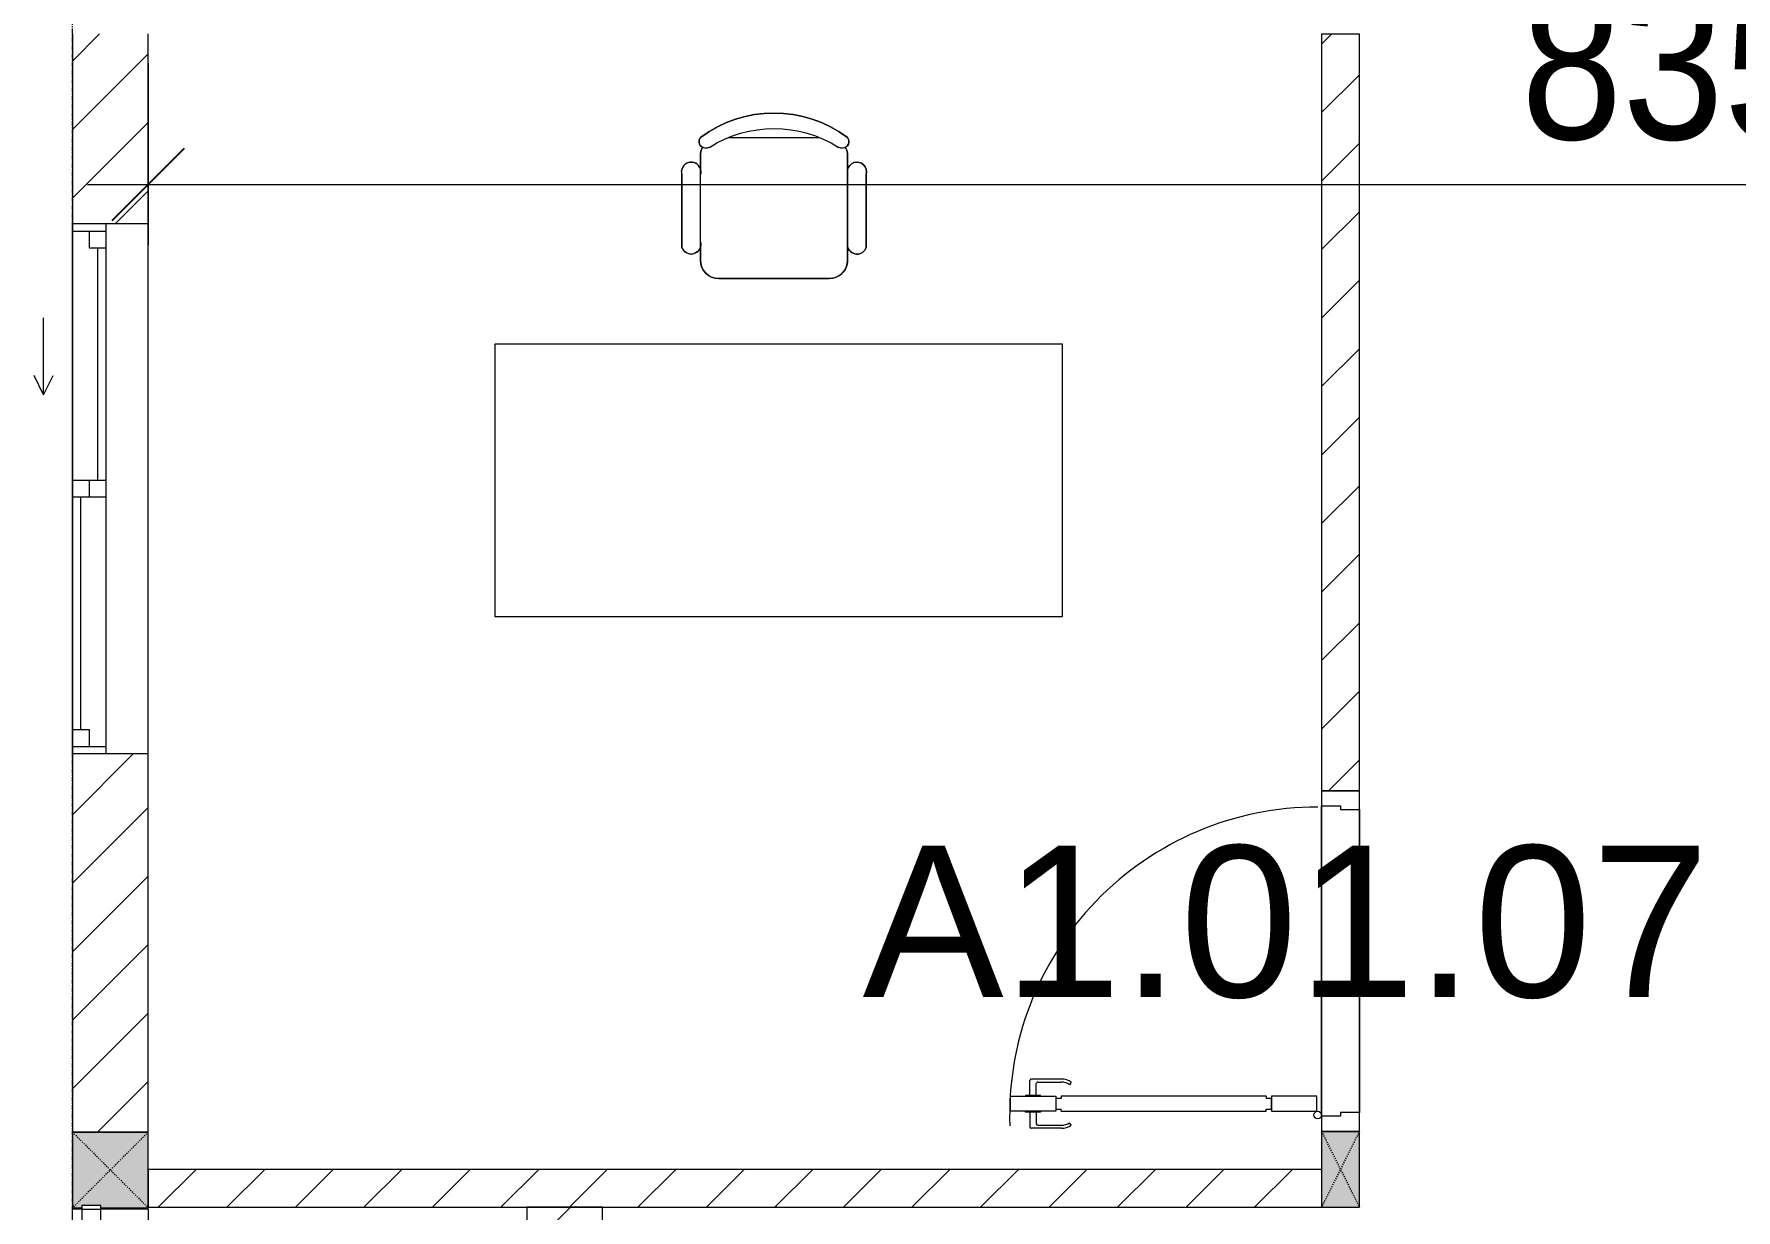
# Model space of a CAD drawing. Header units: millimetres. Extents: x 962 to 241049, y -15958 to 84407.
# Drawn here: x 96730 to 101227, y 64830 to 67937 of the extents above; entities that cross this region are included whole.
import ezdxf

# ---------------------------------------------------------------- set-up
doc = ezdxf.new("R2010")
doc.units = ezdxf.units.MM
doc.linetypes.add('Dash', pattern=[6, 3, -3])
doc.linetypes.add('Grid Line', pattern=[22.225, 12.7, -3.175, 3.175, -3.175])
for name, color, linetype, lineweight in [('0-1', 7, 'Continuous', 5), ('A-ANNO-DIMS', 211, 'Continuous', 9), ('A-ANNO-DIMS-160', 211, 'Continuous', 9), ('A-AREA-IDEN', 2, 'Continuous', 9), ('A-DETL-GENF-1', 9, 'Continuous', 9), ('A-DOOR-1', 254, 'Continuous', 9), ('A-DOOR-2', 9, 'Continuous', 9), ('A-FLOR', 192, 'Continuous', 9), ('A-FLOR-1', 250, 'Continuous', 9), ('A-FLOR-2', 9, 'Continuous', 9), ('A-FLOR-HRAL', 11, 'Continuous', 9), ('A-GLAZ', 151, 'Continuous', 9), ('A-WALL', 113, 'Continuous', 9), ('A-WALL-1', 253, 'Continuous', 18), ('A-WALL-2', 9, 'Continuous', 9), ('A-WALL-3', 113, 'Continuous', 18), ('A-WALL-PATT-1', 10, 'Continuous', 9), ('A-WALL-PATT-2', 111, 'Continuous', 9), ('G-IMPT', 8, 'Continuous', 9), ('I-FURN', 30, 'Continuous', 9), ('I-FURN-1', 254, 'Continuous', 9), ('M-EQPM', 50, 'Continuous', 9), ('S-COLS', 52, 'Continuous', 9), ('S-COLS-1', 52, 'Continuous', 5), ('S-COLS-4', 254, 'Continuous', 9), ('S-COLS-5', 253, 'Continuous', 18), ('S-COLS-6', 52, 'Continuous', 18), ('S-COLS-7', 52, 'Dash', 9), ('S-COLS-HDLN', 52, 'Dash', 9), ('S-COLS-HDLN-1', 9, 'Dash', 9), ('S-GRID-1', 1, 'Grid Line', 9)]:
    doc.layers.add(name, color=color, linetype=linetype, lineweight=lineweight)
doc.styles.add('Arial_11', font='arial_0.ttf', dxfattribs={"height": 400})
doc.styles.add('UTM Avo', font='UTM Avo.ttf', dxfattribs={"width": 0.9, "height": 400})
doc.dimstyles.new('1_Dim_chi_tiet_2_5_1', dxfattribs={"dimscale": 304.8, "dimtxt": 399.720379, "dimasz": 0.629921, "dimexe": 0.524934, "dimexo": 0.0625, "dimgap": 0.052493, "dimtad": 1, "dimdec": 0, "dimrnd": 5, "dimzin": 0, "dimdsep": 46, "dimtxsty": 'UTM Avo', "dimblk1": 'OBLIQUE', "dimblk2": 'OBLIQUE', "dimsah": 1, "dimcen": 0.09, "dimdle": 0.524934, "dimazin": 0, "dimtfac": 1, "dimtdec": 4, "dimtix": 1, "dimtmove": 0, "dimatfit": 3, "dimfxl": 1.049869, "dimfxlon": 1, "dimtvp": 1, "dimtolj": 1, "dimtzin": 0, "dimarcsym": 2})
pattern_1 = [(45, (0, 0), (-90.50967, 90.50967), [])]
pattern_2 = [(45, (63179.03, 0), (-90.50967, 90.50967), [])]

# ---------------------------------------------------------------- blocks, each defined once
blk = doc.blocks.new('NCV_TKTC_KET CAU_rvt-1-TKCS_MB TẦNG 1')
at = {"layer": 'A-FLOR-1'}
blk.add_line((33652.6, 64835.3), (33652.6, 64832.2), dxfattribs=at)
blk = doc.blocks.new('DOOR_CW_01 CANH MO-PANEL KINH - DIW_01-900x2200-CỬA GỖ VÂN LAMINATE-V4-TKCS_MB TẦNG 1')
at = {"layer": 'A-DETL-GENF-1'}
for p, q in [((-397, 872), (-357, 872)), ((-397, 752), (-397, 872)), ((-357, 872), (-357, 752)), ((-442, 737), (-442, 816.5)), ((-399, 820.5), (-438, 820.5)), ((-399, 831.8), (-397, 831.8)), ((-399, 792.2), (-399, 831.8)), ((-397, 792.2), (-397, 831.8)), ((-357, 792.2), (-357, 831.8)), ((-355, 831.8), (-357, 831.8)), ((-355, 792.2), (-355, 831.8)), ((-355, 820.5), (-316, 820.5)), ((-312, 737), (-312, 816.5)), ((-434, 799.5), (-434, 737)), ((-399, 803.5), (-430, 803.5)), ((-397, 792.2), (-399, 792.2)), ((-357, 792.2), (-355, 792.2)), ((-355, 803.5), (-324, 803.5)), ((-320, 799.5), (-320, 737)), ((-357, 752), (-397, 752)), ((-397, 738), (-391, 738)), ((-397, 738), (-397, 196)), ((-363, 752), (-391, 752)), ((-391, 752), (-391, 738)), ((-363, 738), (-363, 752)), ((-357, 738), (-363, 738)), ((-357, 196), (-357, 738)), ((-433.9, 711.2), (-427.3, 715.8)), ((-320.1, 711.2), (-326.7, 715.8)), ((-397, 196), (-391, 196)), ((-357, 182), (-397, 182)), ((-397, 182), (-397, 62)), ((-391, 196), (-391, 182)), ((-391, 182), (-363, 182)), ((-357, 196), (-363, 196)), ((-363, 182), (-363, 196)), ((-357, 62), (-357, 182)), ((-397, 62), (-357, 62))]:
    blk.add_line(p, q, dxfattribs=at)
blk.add_circle((-407, 60), 10, dxfattribs=at)
for centre, radius, start, end in [((-407, 60), 814, 360, 92), ((-438, 816.5), 4, 90, 180), ((-316, 816.5), 4, 0, 90), ((-430, 799.5), 4, 90, 180), ((-324, 799.5), 4, 360, 90), ((-397, 737), 45, 180, 215), ((-397, 737), 37, 180, 215), ((-357, 737), 37, 325, 0), ((-357, 737), 45, 325, 0)]:
    blk.add_arc(centre, radius, start, end, dxfattribs=at)
at = {"layer": 'A-DOOR-2'}
for p, q in [((-410, 50), (-450, 50)), ((-450, 50), (-450, -50)), ((-410, 0), (-410, 50)), ((-407, 50), (-382, 50)), ((450, 50), (410, 50)), ((410, 50), (410, 0)), ((450, -50), (450, 50)), ((-400, 0), (-410, 0)), ((-400, -50), (-400, 0)), ((410, 0), (400, 0)), ((400, 0), (400, -50)), ((-450, -50), (-400, -50)), ((400, -50), (450, -50))]:
    blk.add_line(p, q, dxfattribs=at)
blk = doc.blocks.new('BAN LV A - BAN LV A_dwg_ban hoc2-348006-TKCS_MB TẦNG 1')
at = {"layer": 'I-FURN'}
for p, q in [((145.8, 437.4), (-145.8, 437.4)), ((-194.4, 388.8), (-194.4, 113.4)), ((194.4, 113.4), (194.4, 388.8)), ((-243, 354.4), (-243, 162)), ((194.4, 351.4), (194.4, 150.8)), ((243.7, 162), (243.7, 354.4)), ((-120.5, 64.8), (120.5, 64.8))]:
    blk.add_line(p, q, dxfattribs=at)
at = {"layer": 'I-FURN', "flags": 128}
blk.add_lwpolyline([(-737.8, 610.5), (-737.8, 1330.5), (-154.9, 1330.5), (762.2, 1330.5), (762.2, 610.5)], close=True, dxfattribs=at)
at = {"layer": 'I-FURN'}
for centre, radius, start, end in [((-145.8, 388.8), 48.6, 90, 180), ((145.8, 388.8), 48.6, 360, 90), ((-218.7, 347.3), 25.3, 343.7398, 163.7398), ((219.4, 347.3), 25.3, 16.2602, 170.7054), ((-218.7, 154.9), 25.3, 163.7398, 16.2602), ((219.4, 154.9), 25.3, 189.2946, 16.2602), ((-180.2, 75.4), 17.8, 57.9726, 216.6901), ((-145.8, 113.4), 48.6, 180, 207.5844), ((0, 359.3), 318.2, 237.5758, 302.4242), ((180.2, 75.4), 17.8, 323.3099, 122.0274), ((145.8, 113.4), 48.6, 332.4156, 0), ((0, 324), 324, 233.1301, 306.8699)]:
    blk.add_arc(centre, radius, start, end, dxfattribs=at)
blk = doc.blocks.new('BAN LV A - BAN LV A_dwg-348005-TKCS_MB TẦNG 1')
at = {"extrusion": (0, 0, -1), "zscale": -1, "rotation": 180}
blk.add_blockref('BAN LV A - BAN LV A_dwg_ban hoc2-348006-TKCS_MB TẦNG 1', (-729, 1383.7), dxfattribs=at)
blk = doc.blocks.new('BAN LV A - BAN LV A-348231-TKCS_MB TẦNG 1')
at = {"layer": 'I-FURN-1'}
for p, q in [((534.6, 1270.3), (534.6, 1235.9)), ((923.4, 1232.9), (923.4, 1270.3)), ((486, 1221.7), (486, 1029.3)), ((972.7, 1029.3), (972.7, 1221.7)), ((534.6, 1029.3), (534.6, 994.9)), ((923.4, 994.9), (923.4, 1032.3)), ((583.2, 946.3), (874.8, 946.3)), ((1491.2, 773.2), (-8.8, 773.2)), ((-8.8, 773.2), (-8.8, 53.2)), ((1491.2, 53.2), (1491.2, 773.2)), ((-8.8, 53.2), (1491.2, 53.2))]:
    blk.add_line(p, q, dxfattribs=at)
for centre, radius, start, end in [((729, 1059.7), 324, 53.1301, 126.8699), ((548.9, 1308.3), 17.8, 143.3099, 240.596), ((909.2, 1308.3), 17.8, 299.404, 36.6901), ((583.2, 1270.3), 48.6, 152.4156, 180), ((874.8, 1270.3), 48.6, 360, 27.5844), ((510.3, 1228.8), 25.3, 16.2602, 196.2602), ((948.4, 1228.8), 25.3, 343.7398, 170.7054), ((510.3, 1036.4), 25.3, 196.2602, 343.7398), ((583.2, 994.9), 48.6, 180, 270), ((874.8, 994.9), 48.6, 270, 360), ((948.4, 1036.4), 25.3, 189.2946, 343.7398)]:
    blk.add_arc(centre, radius, start, end, dxfattribs=at)
blk.add_blockref('BAN LV A - BAN LV A_dwg-348005-TKCS_MB TẦNG 1', (0, 0))
blk = doc.blocks.new('G1_SOF - BO TRU - 100x200-745959-TKCS_MB TẦNG 1')
at = {"layer": 'S-COLS'}
blk.add_hatch(color=256, dxfattribs=at).paths.add_polyline_path([(50, -100), (50, 100), (-50, 100), (-50, -100)])
at = {"layer": 'S-COLS-5'}
for p, q in [((50, 100), (-50, 100)), ((-50, 100), (-50, -100)), ((50, -100), (50, 100)), ((-50, -100), (50, -100))]:
    blk.add_line(p, q, dxfattribs=at)
at = {"layer": 'S-COLS-HDLN-1'}
for p, q in [((50, 100), (-50, -100)), ((-50, 100), (50, -100))]:
    blk.add_line(p, q, dxfattribs=at)
blk = doc.blocks.new('NCV_TKTC_TANG 1_rvt-1-TKCS_MB TẦNG 1')
at = {"layer": 'A-WALL-PATT-1'}
h = blk.add_hatch(dxfattribs=at)
h.set_pattern_fill('FP_1', color=256, style=0, pattern_type=2)
h.set_pattern_definition(pattern_1)
h.paths.add_polyline_path([(37052.6, 65937.3), (37052.6, 67936.5), (36952.6, 67936.5), (36952.6, 65937.3)])
h = blk.add_hatch(dxfattribs=at)
h.set_pattern_fill('FP_1', color=256, style=0, pattern_type=2)
h.set_pattern_definition(pattern_1)
h.paths.add_polyline_path([(36952.6, 64836.9), (36952.6, 64936.9), (33852.6, 64936.9), (33852.6, 64836.9), (36771.2, 64836.9)])
at = {"layer": 'A-FLOR-2'}
for p, q in [((36952.6, 65077.3), (36952.6, 65897.3)), ((36952.6, 65897.3), (36952.6, 65077.3)), ((37052.6, 65887.3), (37052.6, 65087.3)), ((37052.6, 65087.3), (37052.6, 65887.3))]:
    blk.add_line(p, q, dxfattribs=at)
at = {"layer": 'A-WALL-1'}
for p, q in [((36952.6, 67936.5), (36952.6, 65937.3)), ((37052.6, 67936.5), (36952.6, 67936.5)), ((37052.6, 65937.3), (37052.6, 67936.5)), ((36952.6, 65937.3), (37052.6, 65937.3)), ((37052.6, 65037.3), (36952.6, 65037.3)), ((36952.6, 64936.9), (33852.6, 64936.9)), ((33852.6, 64936.9), (33852.6, 64836.9)), ((33852.6, 64836.9), (36952.6, 64836.9))]:
    blk.add_line(p, q, dxfattribs=at)
at = {"layer": 'A-WALL-2'}
for p, q in [((36952.6, 65077.3), (36952.6, 65897.3)), ((37052.6, 65887.3), (37052.6, 65087.3))]:
    blk.add_line(p, q, dxfattribs=at)
at = {"layer": 'A-DOOR-1', "rotation": 89.9999999999993}
blk.add_blockref('DOOR_CW_01 CANH MO-PANEL KINH - DIW_01-900x2200-CỬA GỖ VÂN LAMINATE-V4-TKCS_MB TẦNG 1', (37002.6, 65487.3), dxfattribs=at)
at = {"layer": 'I-FURN-1'}
blk.add_blockref('BAN LV A - BAN LV A-348231-TKCS_MB TẦNG 1', (34776.9, 66344.2), dxfattribs=at)
at = {"layer": 'S-COLS-4'}
blk.add_blockref('G1_SOF - BO TRU - 100x200-745959-TKCS_MB TẦNG 1', (37002.6, 64936.9), dxfattribs=at)
blk = doc.blocks.new('1_FAMILY RVT - W01-WxH 1400x1400xmm-389822-TKCS_MB TẦNG 1')
at = {"layer": 'A-GLAZ'}
for p, q in [((248.4, 172.39), (299.2, 197.79)), ((248.4, 172.39), (299.2, 146.99)), ((248.4, 172.39), (451.6, 172.39)), ((-700, 96.19), (-700, -103.81)), ((700, 96.19), (-700, 96.19)), ((-700, 96.19), (-636.5, 96.19)), ((-680.95, 96.19), (-680.95, 7.29)), ((-636.5, 96.19), (-22.225, 96.19)), ((-636.5, 96.19), (-636.5, 51.74)), ((-22.225, 7.29), (-22.225, 96.19)), ((-22.225, 96.19), (22.225, 96.19)), ((22.225, 96.19), (680.95, 96.19)), ((22.225, 96.19), (22.225, 7.29)), ((680.95, 96.19), (700, 96.19)), ((680.95, 96.19), (680.95, 7.29)), ((700, -103.81), (700, 96.19)), ((-636.5, 51.74), (-680.95, 51.74)), ((-636.5, 73.965), (-22.225, 73.965)), ((22.225, 51.74), (-22.225, 51.74)), ((636.5, 51.74), (636.5, 7.29)), ((680.95, 51.74), (636.5, 51.74)), ((-700, 7.29), (-680.95, 7.29)), ((-680.95, 7.29), (-22.225, 7.29)), ((-22.225, 7.29), (22.225, 7.29)), ((22.225, 29.515), (636.5, 29.515)), ((22.225, 7.29), (636.5, 7.29)), ((636.5, 7.29), (700, 7.29)), ((-700, -103.81), (700, -103.81))]:
    blk.add_line(p, q, dxfattribs=at)
blk = doc.blocks.new('Railing - 50 x 10mm-1251311-TKCS_MB TẦNG 1')
at = {"layer": 'A-FLOR-HRAL'}
for p, q in [((25, 5), (-25, 5)), ((-25, 5), (-25, -5)), ((25, -5), (25, 5)), ((-25, -5), (25, -5))]:
    blk.add_line(p, q, dxfattribs=at)
blk = doc.blocks.new('Railing - Railing-1598256-TKCS_MB TẦNG 1')
at = {"layer": 'A-FLOR-HRAL'}
for p, q in [((33677.6, 64831.3), (33677.6, 61916.9)), ((33727.6, 61916.9), (33727.6, 64831.3))]:
    blk.add_line(p, q, dxfattribs=at)
for p in [(33702.6, 64836.3), (33702.6, 61911.9)]:
    blk.add_blockref('Railing - 50 x 10mm-1251311-TKCS_MB TẦNG 1', p)
blk = doc.blocks.new('TKTC_XREF_251221_MB TANG 1 - TKTC_XREF_260130_MB TANG 1_dwg-4202109-TKCS_MB TẦNG 1')
at = {"layer": 'G-IMPT'}
blk.add_line((-169499.1, -336511.3), (-169499.1, -336514.4), dxfattribs=at)
blk = doc.blocks.new('TKTC_XREF_251221_MB TANG 1 - TKTC_XREF_251221_MB TANG 1-2038492-TKCS_MB TẦNG 1')
blk.add_blockref('TKTC_XREF_251221_MB TANG 1 - TKTC_XREF_260130_MB TANG 1_dwg-4202109-TKCS_MB TẦNG 1', (169499.1, 384109.7))
blk = doc.blocks.new('G1_SOF - BO TRU - 200x200-3050151-TKCS_MB TẦNG 1')
at = {"layer": 'S-COLS-HDLN'}
for p, q in [((-100, 100), (100, -100)), ((100, 100), (-100, -100))]:
    blk.add_line(p, q, dxfattribs=at)
blk = doc.blocks.new('DIMBLOCK363-TKCS_MB TẦNG 1')
at = {"layer": 'A-ANNO-DIMS-160'}
for p, q in [((97031.6, 67859.1), (97031.6, 67379.1)), ((97031.6, 67539.1), (97031.6, 67859.1)), ((105381.6, 67859.1), (105381.6, 67379.1)), ((105381.6, 67539.1), (105381.6, 67859.1)), ((96871.6, 67539.1), (105541.6, 67539.1))]:
    blk.add_line(p, q, dxfattribs=at)
at = {"layer": 'A-ANNO-DIMS-160', "lineweight": 25}
for p, q in [((97031.6, 67539.1), (97127.6, 67635.1)), ((105381.6, 67539.1), (105477.6, 67635.1)), ((97031.6, 67539.1), (96935.6, 67443.1)), ((105381.6, 67539.1), (105285.6, 67443.1))]:
    blk.add_line(p, q, dxfattribs=at)
at = {"layer": 'A-ANNO-DIMS-160', "color": 0, "insert": (100658.8, 68058.8), "char_height": 400, "width": 1314.636, "attachment_point": 1, "line_spacing_factor": 1.110334, "style": 'UTM Avo'}
blk.add_mtext('8350', dxfattribs=at)
blk = doc.blocks.new('_Oblique')
at = {"color": 0, "linetype": 'ByBlock', "lineweight": -2}
blk.add_line((-0.5, -0.5), (0.5, 0.5), dxfattribs=at)

msp = doc.modelspace()

# ---------------------------------------------------------------- hatches: boundary and pattern name
at = {"layer": 'A-WALL-PATT-2'}
h = msp.add_hatch(dxfattribs=at)
h.set_pattern_fill('FP_1', color=256, style=0, pattern_type=2)
h.set_pattern_definition(pattern_2)
h.paths.add_polyline_path([(97031.6, 65035.3), (97031.6, 66035.3), (96831.6, 66035.3), (96831.6, 65035.3)])
h.paths.add_polyline_path([(96831.6, 67435.3), (97031.6, 67435.3), (97031.6, 67936.9), (96831.6, 67936.9)])
h = msp.add_hatch(dxfattribs=at)
h.set_pattern_fill('FP_1', color=256, style=0, pattern_type=2)
h.set_pattern_definition(pattern_2)
h.paths.add_polyline_path([(98231.6, 61836.9), (98231.6, 62160.3), (98031.6, 62160.3), (98031.6, 61836.9)])
h.paths.add_polyline_path([(98231.6, 64660.3), (98231.6, 64836.9), (98031.6, 64836.9), (98031.6, 64660.3)])
at = {"layer": 'S-COLS-1'}
msp.add_hatch(color=256, dxfattribs=at).paths.add_polyline_path([(96906.6, 64835.3), (97031.6, 64835.3), (97031.6, 65035.3), (96831.6, 65035.3), (96831.6, 64835.3), (96856.6, 64835.3), (96856.6, 64841.3), (96906.6, 64841.3)])

# ---------------------------------------------------------------- linework, layer by layer
at = {"layer": 'A-FLOR'}
msp.add_line((96831.6, 64832.2), (96831.6, 64835.3), dxfattribs=at)
at = {"layer": 'A-WALL'}
for p, q in [((96831.6, 65035.3), (97031.6, 65035.3)), ((96831.6, 61911.9), (96831.6, 64832.2)), ((96831.6, 64832.2), (96856.6, 64832.2)), ((96906.6, 64832.2), (97031.6, 64832.2)), ((97031.6, 64832.2), (97031.6, 61911.9))]:
    msp.add_line(p, q, dxfattribs=at)
at = {"layer": 'A-WALL-3'}
for p, q in [((96831.6, 67936.9), (96831.6, 67435.3)), ((97031.6, 67435.3), (97031.6, 67936.9)), ((96831.6, 66035.3), (96831.6, 65035.3)), ((97031.6, 65035.3), (97031.6, 66035.3)), ((98231.6, 64836.9), (98031.6, 64836.9)), ((98031.6, 64836.9), (98031.6, 64660.3)), ((98231.6, 64660.3), (98231.6, 64836.9))]:
    msp.add_line(p, q, dxfattribs=at)
at = {"layer": 'S-COLS'}
msp.add_line((97031.6, 65035.3), (96831.6, 65035.3), dxfattribs=at)
at = {"layer": 'S-COLS-6'}
for p, q in [((96831.6, 65035.3), (96831.6, 64835.3)), ((97031.6, 64835.3), (97031.6, 65035.3)), ((96831.6, 64835.3), (96856.6, 64835.3)), ((96906.6, 64835.3), (97031.6, 64835.3))]:
    msp.add_line(p, q, dxfattribs=at)
at = {"layer": 'S-GRID-1'}
msp.add_line((96831.6, 15532), (96831.6, 78459.2), dxfattribs=at)

# ---------------------------------------------------------------- block references
at = {"layer": '0-1'}
for name in ['NCV_TKTC_KET CAU_rvt-1-TKCS_MB TẦNG 1', 'NCV_TKTC_TANG 1_rvt-1-TKCS_MB TẦNG 1']:
    msp.add_blockref(name, (63179, 0), dxfattribs=at)
at = {"layer": 'A-FLOR-HRAL'}
msp.add_blockref('Railing - Railing-1598256-TKCS_MB TẦNG 1', (63179, 0), dxfattribs=at)
at = {"layer": 'A-GLAZ', "rotation": 89.9999999999999}
msp.add_blockref('1_FAMILY RVT - W01-WxH 1400x1400xmm-389822-TKCS_MB TẦNG 1', (96927.8, 66735.3), dxfattribs=at)
at = {"layer": 'M-EQPM'}
msp.add_blockref('TKTC_XREF_251221_MB TANG 1 - TKTC_XREF_251221_MB TANG 1-2038492-TKCS_MB TẦNG 1', (96831.6, 17236.9), dxfattribs=at)
at = {"layer": 'S-COLS-7'}
msp.add_blockref('G1_SOF - BO TRU - 200x200-3050151-TKCS_MB TẦNG 1', (96931.6, 64935.3), dxfattribs=at)

# ---------------------------------------------------------------- texts
at = {"layer": 'A-AREA-IDEN', "insert": (100037.5, 65386.5), "char_height": 400, "width": 2233.6, "attachment_point": 8, "line_spacing_factor": 0.936439, "style": 'Arial_11'}
msp.add_mtext('\\pt8,16,24,32,40,48,56,64,72,80,88,96,104,112,120,128,136,144,152,160,168,176,184,192,200,208,216,224,232,240,248,256;A1.01.07', dxfattribs=at)

# ---------------------------------------------------------------- dimensions: what is measured, and where the dimension line sits
at = {"layer": 'A-ANNO-DIMS'}
dim = msp.add_linear_dim(base=(105381.6, 67539.1), p1=(97031.6, 67859.1), p2=(105381.6, 67859.1), dimstyle='1_Dim_chi_tiet_2_5_1', override={"dimpost": '<>', "dimfxl": 8350}, dxfattribs=at)
dim.commit()
dim.dimension.update_dxf_attribs({"geometry": 'DIMBLOCK363-TKCS_MB TẦNG 1', "text_midpoint": (101206.6, 67762.1)})

doc.saveas('drawing.dxf')
